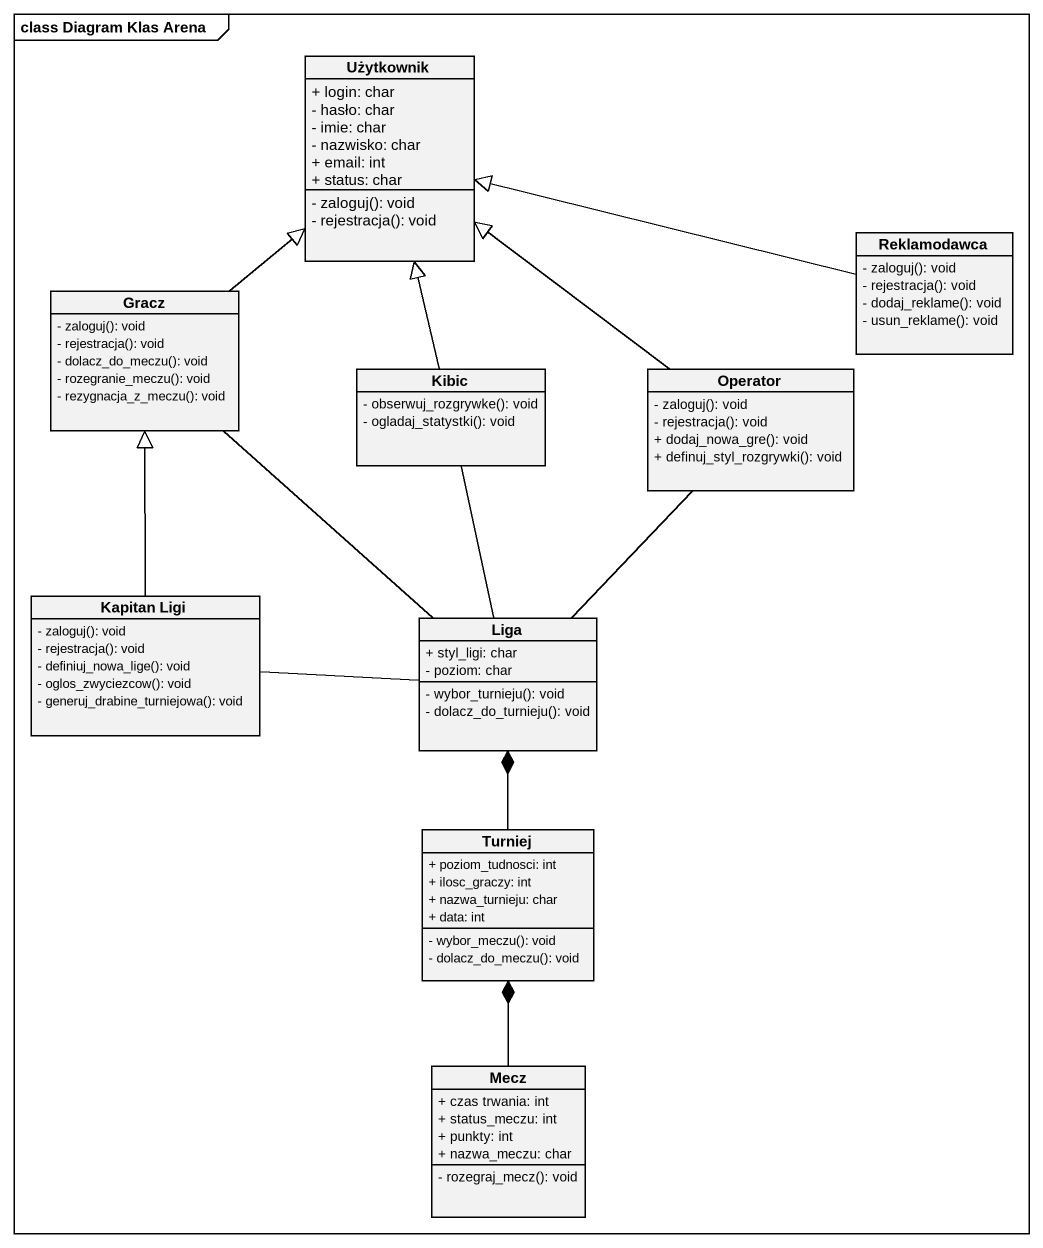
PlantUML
@startuml
mainframe class Diagram Klas Arena
hide circle
hide empty members
skinparam classAttributeIconSize 0
class Użytkownik {
  + login: char
  - hasło: char
  - imie: char
  - nazwisko: char
  + email: int
  + status: char
  - zaloguj(): void
  - rejestracja(): void
}
class Reklamodawca {
  - zaloguj(): void
  - rejestracja(): void
  - dodaj_reklame(): void
  - usun_reklame(): void
}
class Gracz {
  - zaloguj(): void
  - rejestracja(): void
  - dolacz_do_meczu(): void
  - rozegranie_meczu(): void
  - rezygnacja_z_meczu(): void
}
class Kibic {
  - obserwuj_rozgrywke(): void
  - ogladaj_statystki(): void
}
class Operator {
  - zaloguj(): void
  - rejestracja(): void
  + dodaj_nowa_gre(): void
  + definuj_styl_rozgrywki(): void
}
class "Kapitan Ligi" as Kapitan_Ligi {
  - zaloguj(): void
  - rejestracja(): void
  - definiuj_nowa_lige(): void
  - oglos_zwyciezcow(): void
  - generuj_drabine_turniejowa(): void
}
class Liga {
  + styl_ligi: char
  - poziom: char
  - wybor_turnieju(): void
  - dolacz_do_turnieju(): void
}
class Turniej {
  + poziom_tudnosci: int
  + ilosc_graczy: int
  + nazwa_turnieju: char
  + data: int
  - wybor_meczu(): void
  - dolacz_do_meczu(): void
}
class Mecz {
  + czas trwania: int
  + status_meczu: int
  + punkty: int
  + nazwa_meczu: char
  - rozegraj_mecz(): void
}
Reklamodawca -left-|> Użytkownik
Gracz -up-|> Użytkownik
Kibic -up-|> Użytkownik
Kibic -- Liga
Operator -up-|> Użytkownik
Operator -- Liga
Kapitan_Ligi -up-|> Gracz
Kapitan_Ligi -right- Liga
Liga -up- Gracz
Turniej -up-* Liga
Mecz -up-* Turniej
@enduml
